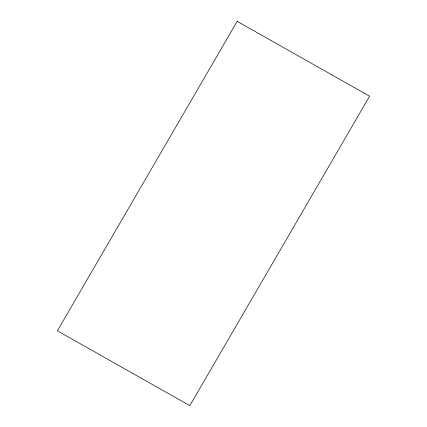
<?xml version="1.0" encoding="UTF-8"?>
<svg xmlns="http://www.w3.org/2000/svg" width="427" height="427" viewBox="0 0 427 427"><rect width="100%" height="100%" fill="white"/><g stroke="black" fill="none" stroke-linecap="round" stroke-linejoin="round"><path stroke-width="0.64" d="M237.177 21.35L57.394 330.802L189.823 405.65L369.606 96.198L237.177 21.35"/></g></svg>
